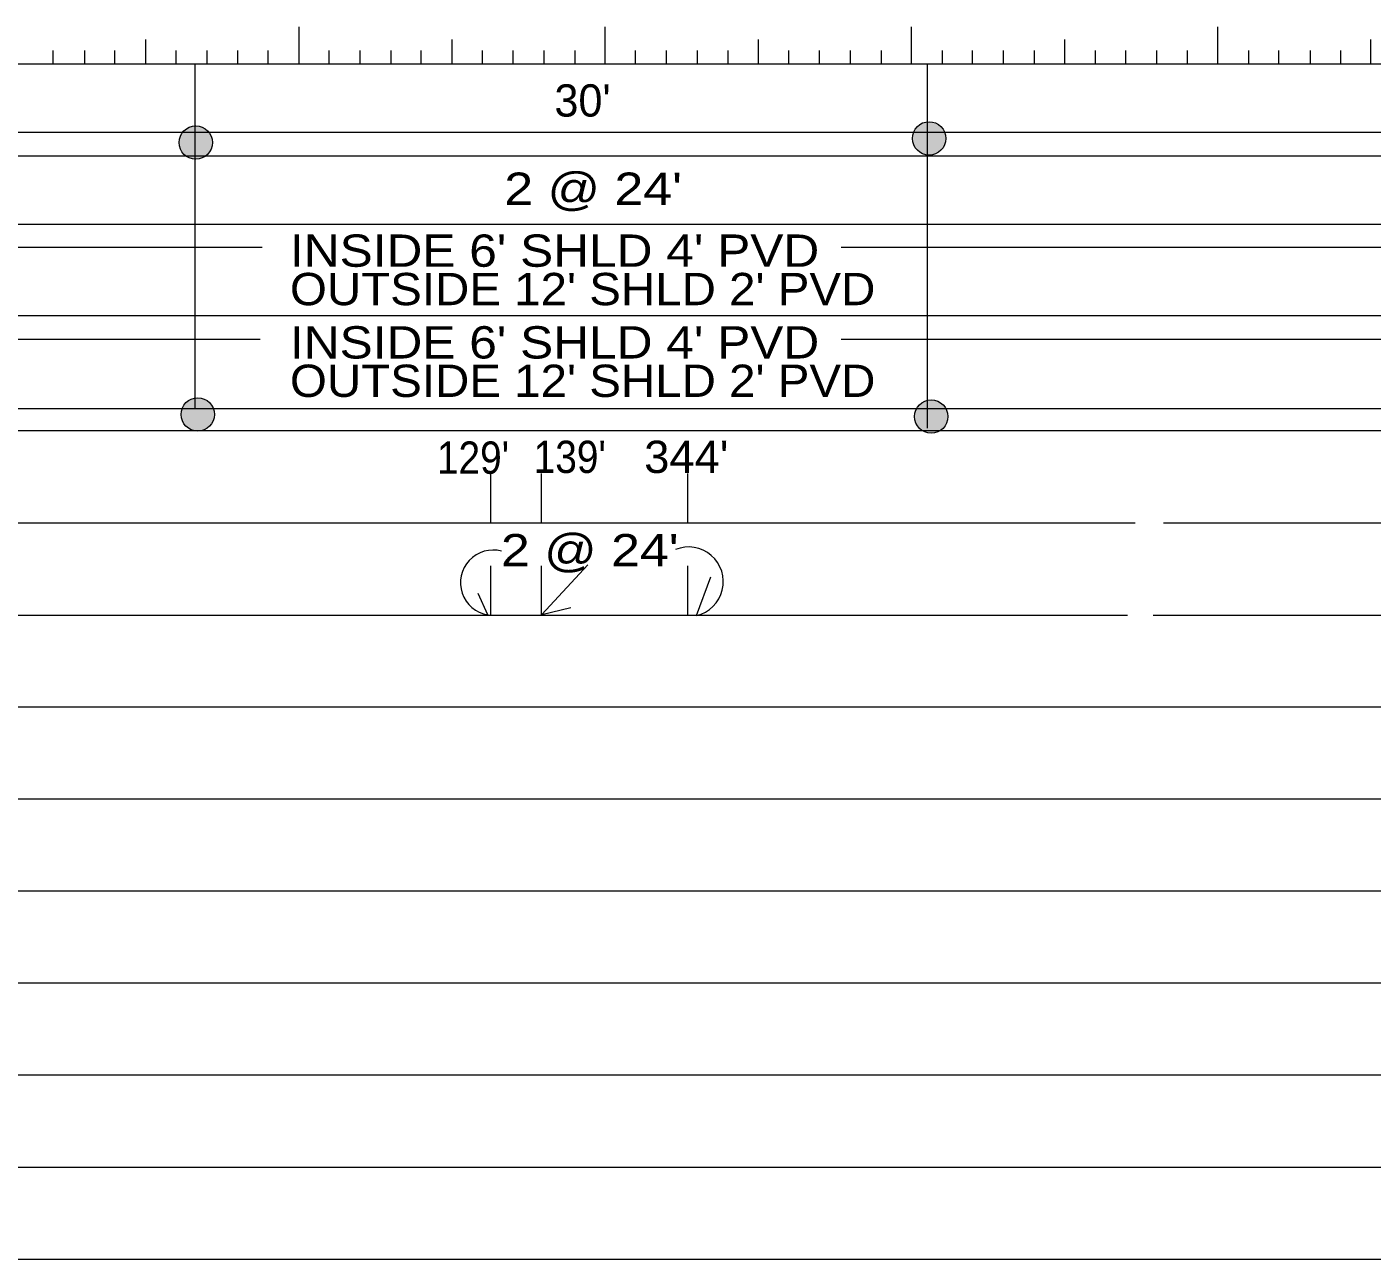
# Model space of a CAD drawing. Extents: x 321778.4 to 321800, y 217573.4 to 217590.2.
# Drawn here: x 321787.084 to 321791.48, y 217577.868 to 217581.893 of the extents above; entities that cross this region are included whole.
import ezdxf
from ezdxf.enums import TextEntityAlignment as Align

# ---------------------------------------------------------------- set-up
doc = ezdxf.new("R2010")
doc.units = 0
doc.header["$LTSCALE"] = 0.04
doc.layers.add('1', color=7, linetype='Continuous', lineweight=13)

msp = doc.modelspace()

# ---------------------------------------------------------------- hatches: boundary and pattern name
at = {"layer": '1'}
for points in [[(321787.6901, 217581.5154, 1), (321787.5809, 217581.5154, 1)], [(321790.0873, 217581.529, 1), (321789.9781, 217581.529, 1)], [(321787.6969, 217580.6271, 1), (321787.5877, 217580.6271, 1)], [(321790.0941, 217580.6202, 1), (321789.9849, 217580.6202, 1)]]:
    msp.add_hatch(color=256, dxfattribs=at).paths.add_polyline_path(points)

# ---------------------------------------------------------------- linework, layer by layer
for p, q in [((321787.9723, 217581.8932), (321787.9723, 217581.7729)), ((321788.9731, 217581.8932), (321788.9731, 217581.7729)), ((321789.9741, 217581.8932), (321789.9741, 217581.7729)), ((321790.9751, 217581.8932), (321790.9751, 217581.7729)), ((321787.4719, 217581.8525), (321787.4719, 217581.7729)), ((321788.4728, 217581.8525), (321788.4728, 217581.7729)), ((321789.4737, 217581.8525), (321789.4737, 217581.7729)), ((321790.4747, 217581.8525), (321790.4747, 217581.7729)), ((321791.4757, 217581.8525), (321791.4757, 217581.7729)), ((321787.1685, 217581.8165), (321787.1685, 217581.7729)), ((321787.272, 217581.8165), (321787.272, 217581.7729)), ((321787.3705, 217581.8165), (321787.3705, 217581.7729)), ((321787.5702, 217581.8165), (321787.5702, 217581.7729)), ((321787.6714, 217581.8165), (321787.6714, 217581.7729)), ((321787.7725, 217581.8165), (321787.7725, 217581.7729)), ((321787.8713, 217581.8165), (321787.8713, 217581.7729)), ((321788.0709, 217581.8165), (321788.0709, 217581.7729)), ((321788.1719, 217581.8165), (321788.1719, 217581.7729)), ((321788.273, 217581.8165), (321788.273, 217581.7729)), ((321788.3717, 217581.8165), (321788.3717, 217581.7729)), ((321788.5714, 217581.8165), (321788.5714, 217581.7729)), ((321788.6723, 217581.8165), (321788.6723, 217581.7729)), ((321788.7736, 217581.8165), (321788.7736, 217581.7729)), ((321788.8747, 217581.8165), (321788.8747, 217581.7729)), ((321789.0719, 217581.8165), (321789.0719, 217581.7729)), ((321789.173, 217581.8165), (321789.173, 217581.7729)), ((321789.274, 217581.8165), (321789.274, 217581.7729)), ((321789.375, 217581.8165), (321789.375, 217581.7729)), ((321789.5725, 217581.8165), (321789.5725, 217581.7729)), ((321789.6734, 217581.8165), (321789.6734, 217581.7729)), ((321789.7745, 217581.8165), (321789.7745, 217581.7729)), ((321789.8756, 217581.8165), (321789.8756, 217581.7729)), ((321790.0753, 217581.8165), (321790.0753, 217581.7729)), ((321790.1737, 217581.8165), (321790.1737, 217581.7729)), ((321790.2748, 217581.8165), (321790.2748, 217581.7729)), ((321790.376, 217581.8165), (321790.376, 217581.7729)), ((321790.5757, 217581.8165), (321790.5757, 217581.7729)), ((321790.6744, 217581.8165), (321790.6744, 217581.7729)), ((321790.7756, 217581.8165), (321790.7756, 217581.7729)), ((321790.8765, 217581.8165), (321790.8765, 217581.7729)), ((321791.0764, 217581.8165), (321791.0764, 217581.7729)), ((321791.1749, 217581.8165), (321791.1749, 217581.7729)), ((321791.2785, 217581.8165), (321791.2785, 217581.7729)), ((321791.3771, 217581.8165), (321791.3771, 217581.7729)), ((321787.6334, 217580.6445), (321787.6334, 217581.7729)), ((321790.0277, 217580.582), (321790.0277, 217581.7729)), ((321779.9621, 217581.5493), (321799.9889, 217581.5493)), ((321778.4389, 217581.4722), (321799.9889, 217581.4722)), ((321779.9621, 217581.2484), (321799.9889, 217581.2484)), ((321778.4389, 217581.174), (321787.8528, 217581.174)), ((321789.7446, 217581.174), (321799.9889, 217581.174)), ((321779.9621, 217580.9501), (321799.9889, 217580.9501)), ((321779.4182, 217580.8732), (321787.846, 217580.8732)), ((321789.7446, 217580.8732), (321799.9889, 217580.8732)), ((321779.9621, 217580.6468), (321799.9889, 217580.6468)), ((321778.4389, 217580.5748), (321799.9889, 217580.5748)), ((321788.5992, 217580.4337), (321788.5992, 217580.2716)), ((321788.7645, 217580.4337), (321788.7645, 217580.2716)), ((321789.2426, 217580.4337), (321789.2426, 217580.2716)), ((321790.7061, 217580.2716), (321779.4182, 217580.2716)), ((321799.9889, 217580.2716), (321790.7989, 217580.2716)), ((321788.5992, 217580.1329), (321788.5992, 217579.9708)), ((321788.7645, 217580.1329), (321788.7645, 217579.9708)), ((321789.2426, 217580.1329), (321789.2426, 217579.9708)), ((321789.272, 217579.9704), (321789.3186, 217580.0968)), ((321788.5899, 217579.9723), (321788.5591, 217580.0425)), ((321790.6808, 217579.9708), (321779.4182, 217579.9708)), ((321799.9889, 217579.9708), (321790.7652, 217579.9708)), ((321779.4182, 217579.3717), (321799.9889, 217579.3717)), ((321779.4182, 217579.0709), (321799.9889, 217579.0709)), ((321778.4389, 217578.7701), (321799.9889, 217578.7701)), ((321778.4389, 217578.4693), (321799.9889, 217578.4693)), ((321778.4389, 217578.1686), (321799.9889, 217578.1686)), ((321779.4182, 217577.8678), (321799.9889, 217577.8678))]:
    msp.add_line(p, q, dxfattribs=at)
for points in [[(321778.4389, 217581.7729), (321799.224, 217581.7729), (321799.9889, 217581.7729)], [(321788.9167, 217580.1359), (321788.7669, 217579.9734), (321788.8612, 217579.9963)], [(321778.4389, 217579.6724), (321779.4182, 217579.6724), (321799.9889, 217579.6724)]]:
    msp.add_lwpolyline(points, dxfattribs=at)
for centre in [(321787.6356, 217581.5154), (321790.0327, 217581.529), (321787.6423, 217580.6271), (321790.0395, 217580.6202)]:
    msp.add_circle(centre, 0.0546, dxfattribs=at)
for centre, radius, start, end in [((321788.6075, 217580.0775), 0.1067, 75.117, 260.5152), ((321789.2465, 217580.0809), 0.1134, 282.9829, 112.2313)]:
    msp.add_arc(centre, radius, start, end, dxfattribs=at)

# ---------------------------------------------------------------- texts
msp.add_text("30'", height=0.1055, dxfattribs=at).set_placement((321788.8999, 217581.6002), align=Align.CENTER)
at = {"layer": '1', "width": 1.2}
msp.add_text("2 @ 24'", height=0.1055, dxfattribs=at).set_placement((321788.9345, 217581.3119), align=Align.CENTER)
at = {"layer": '1'}
for s, width, p in [("INSIDE 6' SHLD 4' PVD", 1.15, (321787.9435, 217581.1096)), ("OUTSIDE 12' SHLD 2' PVD", 1.1, (321787.9435, 217580.9841)), ("INSIDE 6' SHLD 4' PVD", 1.15, (321787.9435, 217580.8099)), ("OUTSIDE 12' SHLD 2' PVD", 1.1, (321787.9435, 217580.6844)), ("129'", 0.9, (321788.4238, 217580.4334)), ("139'", 0.9, (321788.74, 217580.4359)), ("344'", 1.05, (321789.1013, 217580.4359)), ("2 @ 24'", 1.2, (321788.6332, 217580.1311))]:
    msp.add_text(s, height=0.1055, dxfattribs=dict(at, width=width)).set_placement(p)

doc.saveas('drawing.dxf')
